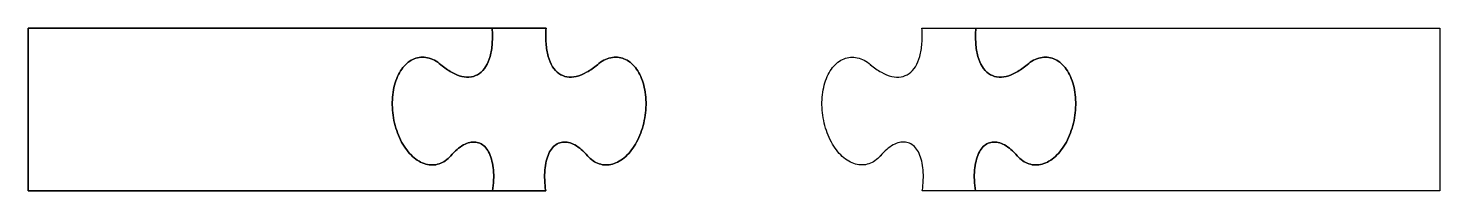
# Model space of a CAD drawing. Extents: x 16 to 450, y -20 to 30.
import ezdxf

# ---------------------------------------------------------------- set-up
doc = ezdxf.new("R2010")
doc.units = 0
doc.layers.add('1', color=7, linetype='CONTINUOUS')

# ---------------------------------------------------------------- blocks, each defined once
blk = doc.blocks.new('*M0')
at = {"layer": '1', "color": 7, "linetype": 'CONTINUOUS'}
for p, q in [((158.65069, 35.58938, 32), (158.65069, 35.58938, 16)), ((175.24195, 35.58938, 32), (158.65069, 35.58938, 32)), ((136.21445, 26.59648, 16), (136.21445, 26.59648, 32)), ((142.86839, 24.36847, 16), (142.86839, 24.36847, 32)), ((142.86839, 24.36847, 16), (142.86839, 24.36847, 32)), ((128.22791, 8.50761, 16), (128.22791, 8.50761, 32)), ((154.40287, 0.38339, 16), (154.40287, 0.38339, 32)), ((145.91522, -3.64587, 16), (145.91522, -3.64587, 32)), ((145.91522, -3.64587, 16), (145.91522, -3.64587, 32)), ((141.21445, -6.40352, 16), (141.21445, -6.40352, 32)), ((158.78363, -14.41062, 16), (158.78363, -14.41062, 32)), ((158.78363, -14.41062, 32), (175.10901, -14.41062, 32))]:
    blk.add_line(p, q, dxfattribs=at)
for points in [[(142.868386, 24.368471, 0.049415), (146.200135, 22.023088, 0.070311), (149.372131, 20.760369, 0.097982), (152.249703, 20.633923, 0.11376), (154.710679, 21.64912, 0.098727), (156.650576, 23.762858, 0.071033), (157.987033, 26.885395, 0.049879), (158.663309, 30.88416, 0.037), (158.650692, 35.58938, 0.037)], [(142.868387, 24.368471, 0.055405), (140.87235, 25.7263, 0.065658), (138.79533, 26.497564, 0.073912), (136.715275, 26.653319, 0.075852), (134.710246, 26.187717, 0.070231), (132.855489, 25.118234, 0.060418), (131.22061, 23.485006, 0.050528), (129.866966, 21.349324, 0.042592), (128.845355, 18.791339, 0.036953), (128.194117, 15.907048, 0.033332), (127.937693, 12.804695, 0.031391), (128.085706, 9.600706, 0.030914), (128.632601, 6.415322, 0.031844), (129.557853, 3.368087, 0.03429), (130.82674, 0.57336, 0.038514), (132.391642, -1.863978, 0.044869), (134.19383, -3.852457, 0.053521), (136.165671, -5.317451, 0.063718), (138.233163, -6.203982, 0.0727), (140.318718, -6.478779, 0.076103), (142.344067, -6.13153, 0.071776), (144.233201, -5.175266, 0.062406), (145.915224, -3.645874, 0.062406)], [(187.977416, -3.645874, 0.062406), (189.659439, -5.175266, 0.071776), (191.548573, -6.13153, 0.076103), (193.573922, -6.478779, 0.0727), (195.659477, -6.203982, 0.063718), (197.726969, -5.317451, 0.053521), (199.69881, -3.852457, 0.044869), (201.500998, -1.863978, 0.038514), (203.0659, 0.57336, 0.03429), (204.334787, 3.368087, 0.031844), (205.260039, 6.415322, 0.030914), (205.806934, 9.600706, 0.031391), (205.954947, 12.804695, 0.033332), (205.698523, 15.907048, 0.036953), (205.047285, 18.791339, 0.042592), (204.025674, 21.349324, 0.050528), (202.672029, 23.485006, 0.060418), (201.037151, 25.118234, 0.070231), (199.182394, 26.187717, 0.075852), (197.177365, 26.653319, 0.073912), (195.09731, 26.497564, 0.065658), (193.02029, 25.7263, 0.055405), (191.024253, 24.368471, 0.055405)], [(158.783635, -14.41062, 0.026744), (159.097258, -11.089433, 0.031179), (159.033977, -7.999148, 0.038541), (158.596098, -5.252369, 0.050229), (157.799576, -2.949182, 0.067355), (156.673435, -1.173511, 0.087034), (155.258708, 0.009943, 0.097312), (153.606946, 0.558057, 0.088204), (151.778336, 0.450859, 0.068683), (149.839507, -0.307744, 0.051212), (147.861106, -1.690112, 0.039177), (145.915223, -3.645873, 0.039177)]]:
    blk.add_lwpolyline(points, format="xyb", dxfattribs=at)
at = {"layer": '1', "color": 7, "linetype": 'CONTINUOUS', "extrusion": (0, 0, -1)}
for points in [[(-158.650692, 35.58938, 0.037), (-158.663309, 30.88416, 0.049879), (-157.987033, 26.885395, 0.071033), (-156.650576, 23.762858, 0.098727), (-154.710679, 21.64912, 0.11376), (-152.249703, 20.633923, 0.097982), (-149.372131, 20.760369, 0.070311), (-146.200135, 22.023088, 0.049415), (-142.868386, 24.368471, 0.049415)], [(-191.024254, 24.368471, 0.049415), (-187.692505, 22.023088, 0.070311), (-184.520509, 20.760369, 0.097982), (-181.642937, 20.633923, 0.11376), (-179.181961, 21.64912, 0.098727), (-177.242064, 23.762858, 0.071033), (-175.905607, 26.885395, 0.049879), (-175.229331, 30.88416, 0.037), (-175.241948, 35.58938, 0.037)], [(-145.915224, -3.645874, 0.062406), (-144.233201, -5.175266, 0.071776), (-142.344067, -6.13153, 0.076103), (-140.318718, -6.478779, 0.0727), (-138.233163, -6.203982, 0.063718), (-136.165671, -5.317451, 0.053521), (-134.19383, -3.852457, 0.044869), (-132.391642, -1.863978, 0.038514), (-130.82674, 0.57336, 0.03429), (-129.557853, 3.368087, 0.031844), (-128.632601, 6.415322, 0.030914), (-128.085706, 9.600706, 0.031391), (-127.937693, 12.804695, 0.033332), (-128.194117, 15.907048, 0.036953), (-128.845355, 18.791339, 0.042592), (-129.866966, 21.349324, 0.050528), (-131.22061, 23.485006, 0.060418), (-132.855489, 25.118234, 0.070231), (-134.710246, 26.187717, 0.075852), (-136.715275, 26.653319, 0.073912), (-138.79533, 26.497564, 0.065658), (-140.87235, 25.7263, 0.055405), (-142.868387, 24.368471, 0.055405)], [(-145.915223, -3.645873, 0.039177), (-147.861106, -1.690112, 0.051212), (-149.839507, -0.307744, 0.068683), (-151.778336, 0.450859, 0.088204), (-153.606946, 0.558057, 0.097312), (-155.258708, 0.009943, 0.087034), (-156.673435, -1.173511, 0.067355), (-157.799576, -2.949182, 0.050229), (-158.596098, -5.252369, 0.038541), (-159.033977, -7.999148, 0.031179), (-159.097258, -11.089433, 0.026744), (-158.783635, -14.41062, 0.026744)], [(-175.109005, -14.41062, 0.026744), (-174.795382, -11.089433, 0.031179), (-174.858663, -7.999148, 0.038541), (-175.296542, -5.252369, 0.050229), (-176.093064, -2.949182, 0.067355), (-177.219205, -1.173511, 0.087034), (-178.633932, 0.009943, 0.097312), (-180.285694, 0.558057, 0.088204), (-182.114304, 0.450859, 0.068683), (-184.053133, -0.307744, 0.051212), (-186.031534, -1.690112, 0.039177), (-187.977417, -3.645873, 0.039177)]]:
    blk.add_lwpolyline(points, format="xyb", dxfattribs=at)
at = {"layer": '1', "color": 7, "linetype": 'CONTINUOUS'}
for p in [(142.86839, 24.36847, 32), (142.86839, 24.36847, 16), (191.02425, 24.36847, 32), (145.91522, -3.64587, 32), (145.91522, -3.64587, 16), (187.97742, -3.64587, 32)]:
    blk.add_point(p, dxfattribs=at)
blk = doc.blocks.new('*M1')
at = {"layer": '1', "color": 7, "linetype": 'CONTINUOUS'}
for p, q in [((16.0118, 35.58938, 16), (16.0118, -14.41062, 16)), ((158.65069, 35.58938, 16), (16.0118, 35.58938, 16)), ((16.0118, 35.58938, 48), (16.0118, 35.58938, 16)), ((16.0118, 35.58938, 48), (175.24195, 35.58938, 48)), ((16.0118, -14.41062, 48), (16.0118, 35.58938, 48)), ((175.24195, 35.58938, 48), (175.24195, 35.58938, 32)), ((197.67819, 26.59648, 48), (197.67819, 26.59648, 32)), ((191.02425, 24.36847, 48), (191.02425, 24.36847, 32)), ((191.02425, 24.36847, 48), (191.02425, 24.36847, 32)), ((205.66473, 8.50761, 48), (205.66473, 8.50761, 32)), ((179.48977, 0.38339, 48), (179.48977, 0.38339, 32)), ((187.97742, -3.64587, 48), (187.97742, -3.64587, 32)), ((187.97742, -3.64587, 48), (187.97742, -3.64587, 32)), ((192.67819, -6.40352, 48), (192.67819, -6.40352, 32)), ((16.0118, -14.41062, 16), (158.78363, -14.41062, 16)), ((175.10901, -14.41062, 48), (16.0118, -14.41062, 48)), ((16.0118, -14.41062, 48), (16.0118, -14.41062, 16)), ((175.10901, -14.41062, 48), (175.10901, -14.41062, 32))]:
    blk.add_line(p, q, dxfattribs=at)
for points in [[(175.241948, 35.58938, 0.037), (175.229331, 30.88416, 0.049879), (175.905607, 26.885395, 0.071033), (177.242064, 23.762858, 0.098727), (179.181961, 21.64912, 0.11376), (181.642937, 20.633923, 0.097982), (184.520509, 20.760369, 0.070311), (187.692505, 22.023088, 0.049415), (191.024254, 24.368471, 0.049415)], [(187.977417, -3.645873, 0.039177), (186.031534, -1.690112, 0.051212), (184.053133, -0.307744, 0.068683), (182.114304, 0.450859, 0.088204), (180.285694, 0.558057, 0.097312), (178.633932, 0.009943, 0.087034), (177.219205, -1.173511, 0.067355), (176.093064, -2.949182, 0.050229), (175.296542, -5.252369, 0.038541), (174.858663, -7.999148, 0.031179), (174.795382, -11.089433, 0.026744), (175.109005, -14.41062, 0.026744)]]:
    blk.add_lwpolyline(points, format="xyb", dxfattribs=at)
at = {"layer": '1', "color": 7, "linetype": 'CONTINUOUS', "extrusion": (0, 0, -1)}
blk.add_lwpolyline([(-191.024253, 24.368471, 0.055405), (-193.02029, 25.7263, 0.065658), (-195.09731, 26.497564, 0.073912), (-197.177365, 26.653319, 0.075852), (-199.182394, 26.187717, 0.070231), (-201.037151, 25.118234, 0.060418), (-202.672029, 23.485006, 0.050528), (-204.025674, 21.349324, 0.042592), (-205.047285, 18.791339, 0.036953), (-205.698523, 15.907048, 0.033332), (-205.954947, 12.804695, 0.031391), (-205.806934, 9.600706, 0.030914), (-205.260039, 6.415322, 0.031844), (-204.334787, 3.368087, 0.03429), (-203.0659, 0.57336, 0.038514), (-201.500998, -1.863978, 0.044869), (-199.69881, -3.852457, 0.053521), (-197.726969, -5.317451, 0.063718), (-195.659477, -6.203982, 0.0727), (-193.573922, -6.478779, 0.076103), (-191.548573, -6.13153, 0.071776), (-189.659439, -5.175266, 0.062406), (-187.977416, -3.645874, 0.062406)], format="xyb", dxfattribs=at)
at = {"layer": '1', "color": 7, "linetype": 'CONTINUOUS'}
for p in [(191.02425, 24.36847, 48), (187.97742, -3.64587, 48)]:
    blk.add_point(p, dxfattribs=at)
blk = doc.blocks.new('*M2')
at = {"layer": '1', "color": 7, "linetype": 'CONTINUOUS'}
for name in ['*M1', '*M0']:
    blk.add_blockref(name, (0, 0), dxfattribs=at)
blk = doc.blocks.new('*M3')
at = {"layer": '1', "color": 7, "linetype": 'CONTINUOUS'}
for p, q in [((290.76985, 30, 32), (307.36111, 30, 32)), ((307.36111, 30, 32), (307.36111, 30, 48)), ((323.14341, 18.77909, 48), (323.14341, 18.77909, 32)), ((323.14341, 18.77909, 48), (323.14341, 18.77909, 32)), ((329.79735, 21.0071, 48), (329.79735, 21.0071, 32)), ((337.78389, 2.91823, 48), (337.78389, 2.91823, 32)), ((311.60893, -5.20599, 48), (311.60893, -5.20599, 32)), ((320.09658, -9.23525, 48), (320.09658, -9.23525, 32)), ((320.09658, -9.23525, 48), (320.09658, -9.23525, 32)), ((324.79735, -11.9929, 48), (324.79735, -11.9929, 32)), ((307.22817, -20, 32), (290.90279, -20, 32)), ((307.22817, -20, 48), (307.22817, -20, 32))]:
    blk.add_line(p, q, dxfattribs=at)
for points in [[(274.987546, 18.779091, 0.049415), (278.319295, 16.433708, 0.070311), (281.491291, 15.170989, 0.097982), (284.368863, 15.044543, 0.11376), (286.829839, 16.05974, 0.098727), (288.769736, 18.173478, 0.071033), (290.106193, 21.296015, 0.049879), (290.782469, 25.29478, 0.037), (290.769852, 30, 0.037)], [(307.361108, 30, 0.037), (307.348491, 25.29478, 0.049879), (308.024767, 21.296015, 0.071033), (309.361224, 18.173478, 0.098727), (311.301121, 16.05974, 0.11376), (313.762097, 15.044543, 0.097982), (316.639669, 15.170989, 0.070311), (319.811665, 16.433708, 0.049415), (323.143414, 18.779091, 0.049415)], [(320.096576, -9.235254, 0.062406), (321.778599, -10.764646, 0.071776), (323.667733, -11.72091, 0.076103), (325.693082, -12.068159, 0.0727), (327.778637, -11.793362, 0.063718), (329.846129, -10.906831, 0.053521), (331.81797, -9.441837, 0.044869), (333.620158, -7.453358, 0.038514), (335.18506, -5.01602, 0.03429), (336.453947, -2.221293, 0.031844), (337.379199, 0.825942, 0.030914), (337.926094, 4.011326, 0.031391), (338.074107, 7.215315, 0.033332), (337.817683, 10.317668, 0.036953), (337.166445, 13.201959, 0.042592), (336.144834, 15.759944, 0.050528), (334.791189, 17.895626, 0.060418), (333.156311, 19.528854, 0.070231), (331.301554, 20.598337, 0.075852), (329.296525, 21.063939, 0.073912), (327.21647, 20.908184, 0.065658), (325.13945, 20.13692, 0.055405), (323.143413, 18.779091, 0.055405)], [(290.902795, -20, 0.026744), (291.216418, -16.678813, 0.031179), (291.153137, -13.588528, 0.038541), (290.715258, -10.841749, 0.050229), (289.918736, -8.538562, 0.067355), (288.792595, -6.762891, 0.087034), (287.377868, -5.579437, 0.097312), (285.726106, -5.031323, 0.088204), (283.897496, -5.138521, 0.068683), (281.958667, -5.897124, 0.051212), (279.980266, -7.279492, 0.039177), (278.034383, -9.235253, 0.039177)], [(320.096577, -9.235253, 0.039177), (318.150694, -7.279492, 0.051212), (316.172293, -5.897124, 0.068683), (314.233464, -5.138521, 0.088204), (312.404854, -5.031323, 0.097312), (310.753092, -5.579437, 0.087034), (309.338365, -6.762891, 0.067355), (308.212224, -8.538562, 0.050229), (307.415702, -10.841749, 0.038541), (306.977823, -13.588528, 0.031179), (306.914542, -16.678813, 0.026744), (307.228165, -20, 0.026744)]]:
    blk.add_lwpolyline(points, format="xyb", dxfattribs=at)
at = {"layer": '1', "color": 7, "linetype": 'CONTINUOUS', "extrusion": (0, 0, -1)}
for points in [[(-323.143414, 18.779091, 0.049415), (-319.811665, 16.433708, 0.070311), (-316.639669, 15.170989, 0.097982), (-313.762097, 15.044543, 0.11376), (-311.301121, 16.05974, 0.098727), (-309.361224, 18.173478, 0.071033), (-308.024767, 21.296015, 0.049879), (-307.348491, 25.29478, 0.037), (-307.361108, 30, 0.037)], [(-278.034384, -9.235254, 0.062406), (-276.352361, -10.764646, 0.071776), (-274.463227, -11.72091, 0.076103), (-272.437878, -12.068159, 0.0727), (-270.352323, -11.793362, 0.063718), (-268.284831, -10.906831, 0.053521), (-266.31299, -9.441837, 0.044869), (-264.510802, -7.453358, 0.038514), (-262.9459, -5.01602, 0.03429), (-261.677013, -2.221293, 0.031844), (-260.751761, 0.825942, 0.030914), (-260.204866, 4.011326, 0.031391), (-260.056853, 7.215315, 0.033332), (-260.313277, 10.317668, 0.036953), (-260.964515, 13.201959, 0.042592), (-261.986126, 15.759944, 0.050528), (-263.339771, 17.895626, 0.060418), (-264.974649, 19.528854, 0.070231), (-266.829406, 20.598337, 0.075852), (-268.834435, 21.063939, 0.073912), (-270.91449, 20.908184, 0.065658), (-272.99151, 20.13692, 0.055405), (-274.987547, 18.779091, 0.055405)], [(-323.143413, 18.779091, 0.055405), (-325.13945, 20.13692, 0.065658), (-327.21647, 20.908184, 0.073912), (-329.296525, 21.063939, 0.075852), (-331.301554, 20.598337, 0.070231), (-333.156311, 19.528854, 0.060418), (-334.791189, 17.895626, 0.050528), (-336.144834, 15.759944, 0.042592), (-337.166445, 13.201959, 0.036953), (-337.817683, 10.317668, 0.033332), (-338.074107, 7.215315, 0.031391), (-337.926094, 4.011326, 0.030914), (-337.379199, 0.825942, 0.031844), (-336.453947, -2.221293, 0.03429), (-335.18506, -5.01602, 0.038514), (-333.620158, -7.453358, 0.044869), (-331.81797, -9.441837, 0.053521), (-329.846129, -10.906831, 0.063718), (-327.778637, -11.793362, 0.0727), (-325.693082, -12.068159, 0.076103), (-323.667733, -11.72091, 0.071776), (-321.778599, -10.764646, 0.062406), (-320.096576, -9.235254, 0.062406)], [(-307.228165, -20, 0.026744), (-306.914542, -16.678813, 0.031179), (-306.977823, -13.588528, 0.038541), (-307.415702, -10.841749, 0.050229), (-308.212224, -8.538562, 0.067355), (-309.338365, -6.762891, 0.087034), (-310.753092, -5.579437, 0.097312), (-312.404854, -5.031323, 0.088204), (-314.233464, -5.138521, 0.068683), (-316.172293, -5.897124, 0.051212), (-318.150694, -7.279492, 0.039177), (-320.096577, -9.235253, 0.039177)]]:
    blk.add_lwpolyline(points, format="xyb", dxfattribs=at)
at = {"layer": '1', "color": 7, "linetype": 'CONTINUOUS'}
for p in [(274.98755, 18.77909, 32), (323.14341, 18.77909, 32), (323.14341, 18.77909, 48), (278.03438, -9.23525, 32), (320.09658, -9.23525, 32), (320.09658, -9.23525, 48)]:
    blk.add_point(p, dxfattribs=at)
blk = doc.blocks.new('*M4')
at = {"layer": '1', "color": 7, "linetype": 'CONTINUOUS'}
for p, q in [((290.76985, 30, 16), (290.76985, 30, 32)), ((290.76985, 30, 16), (450, 30, 16)), ((307.36111, 30, 48), (450, 30, 48)), ((450, 30, 48), (450, -20, 48)), ((450, 30, 16), (450, 30, 48)), ((450, 30, 16), (450, -20, 16)), ((268.33361, 21.0071, 16), (268.33361, 21.0071, 32)), ((274.98755, 18.77909, 16), (274.98755, 18.77909, 32)), ((274.98755, 18.77909, 16), (274.98755, 18.77909, 32)), ((260.34707, 2.91823, 16), (260.34707, 2.91823, 32)), ((286.52203, -5.20599, 16), (286.52203, -5.20599, 32)), ((273.33361, -11.9929, 16), (273.33361, -11.9929, 32)), ((278.03438, -9.23525, 16), (278.03438, -9.23525, 32)), ((278.03438, -9.23525, 16), (278.03438, -9.23525, 32)), ((290.90279, -20, 16), (290.90279, -20, 32)), ((450, -20, 16), (290.90279, -20, 16)), ((450, -20, 48), (307.22817, -20, 48)), ((450, -20, 16), (450, -20, 48))]:
    blk.add_line(p, q, dxfattribs=at)
for points in [[(274.987546, 18.779091, 0.049415), (278.319295, 16.433708, 0.070311), (281.491291, 15.170989, 0.097982), (284.368863, 15.044543, 0.11376), (286.829839, 16.05974, 0.098727), (288.769736, 18.173478, 0.071033), (290.106193, 21.296015, 0.049879), (290.782469, 25.29478, 0.037), (290.769852, 30, 0.037)], [(290.902795, -20, 0.026744), (291.216418, -16.678813, 0.031179), (291.153137, -13.588528, 0.038541), (290.715258, -10.841749, 0.050229), (289.918736, -8.538562, 0.067355), (288.792595, -6.762891, 0.087034), (287.377868, -5.579437, 0.097312), (285.726106, -5.031323, 0.088204), (283.897496, -5.138521, 0.068683), (281.958667, -5.897124, 0.051212), (279.980266, -7.279492, 0.039177), (278.034383, -9.235253, 0.039177)]]:
    blk.add_lwpolyline(points, format="xyb", dxfattribs=at)
at = {"layer": '1', "color": 7, "linetype": 'CONTINUOUS', "extrusion": (0, 0, -1)}
blk.add_lwpolyline([(-278.034384, -9.235254, 0.062406), (-276.352361, -10.764646, 0.071776), (-274.463227, -11.72091, 0.076103), (-272.437878, -12.068159, 0.0727), (-270.352323, -11.793362, 0.063718), (-268.284831, -10.906831, 0.053521), (-266.31299, -9.441837, 0.044869), (-264.510802, -7.453358, 0.038514), (-262.9459, -5.01602, 0.03429), (-261.677013, -2.221293, 0.031844), (-260.751761, 0.825942, 0.030914), (-260.204866, 4.011326, 0.031391), (-260.056853, 7.215315, 0.033332), (-260.313277, 10.317668, 0.036953), (-260.964515, 13.201959, 0.042592), (-261.986126, 15.759944, 0.050528), (-263.339771, 17.895626, 0.060418), (-264.974649, 19.528854, 0.070231), (-266.829406, 20.598337, 0.075852), (-268.834435, 21.063939, 0.073912), (-270.91449, 20.908184, 0.065658), (-272.99151, 20.13692, 0.055405), (-274.987547, 18.779091, 0.055405)], format="xyb", dxfattribs=at)
at = {"layer": '1', "color": 7, "linetype": 'CONTINUOUS'}
for p in [(274.98755, 18.77909, 16), (278.03438, -9.23525, 16)]:
    blk.add_point(p, dxfattribs=at)
blk = doc.blocks.new('*M5')
at = {"layer": '1', "color": 7, "linetype": 'CONTINUOUS'}
for name in ['*M3', '*M4']:
    blk.add_blockref(name, (0, 0), dxfattribs=at)

msp = doc.modelspace()

# ---------------------------------------------------------------- block references
at = {"layer": '1', "color": 7, "linetype": 'CONTINUOUS'}
for name, p in [('*M2', (0, -5.58938)), ('*M5', (0, 0))]:
    msp.add_blockref(name, p, dxfattribs=at)

doc.saveas('drawing.dxf')
